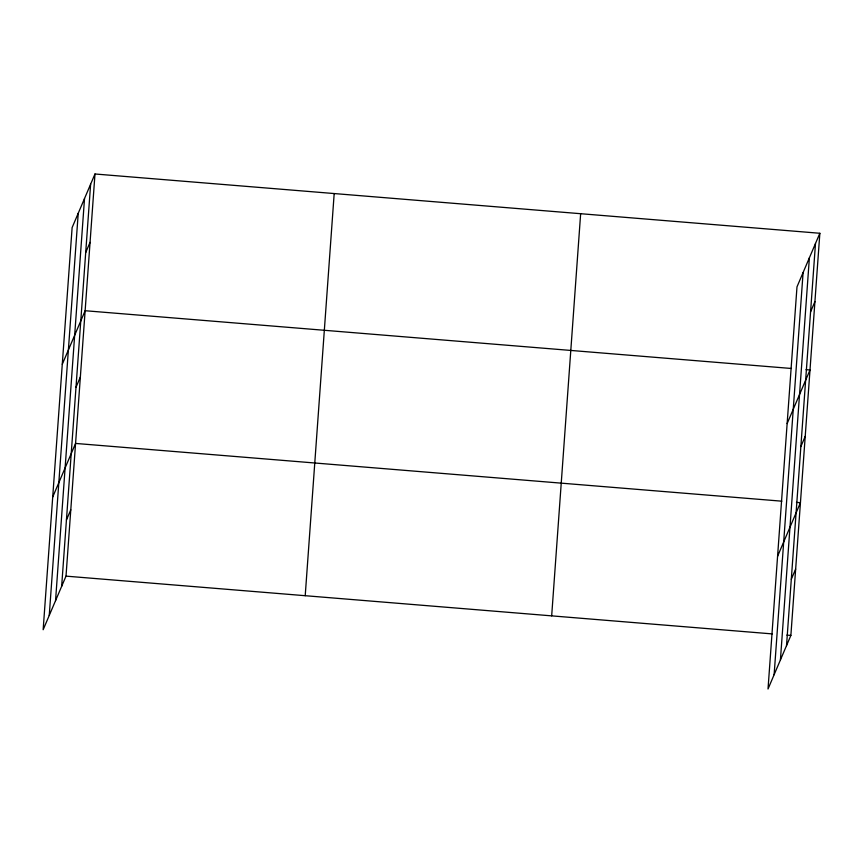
<?xml version="1.0" encoding="UTF-8"?>
<svg xmlns="http://www.w3.org/2000/svg" width="863" height="863" viewBox="0 0 863 863"><rect width="100%" height="100%" fill="white"/><g stroke="black" fill="none" stroke-linecap="round" stroke-linejoin="round"><path stroke-width="1.29" d="M49.256 615.416L78.231 213.269M55.545 600.68L84.52 198.522M61.651 586.365L90.626 184.218M94.984 173.992L72.125 227.573L43.15 629.731L66.009 576.139L94.984 173.992L819.85 233.269L790.875 635.427L768.016 689.008L796.991 286.861L819.85 233.269M305.211 595.707L334.186 193.549M551.673 615.858L580.648 213.711M774.122 674.704L803.097 272.546M780.411 659.958L809.386 257.81M786.517 645.653L815.492 243.495M85.696 252.579L90.054 242.352M62.276 364.305L85.135 310.723L791.393 368.479M75.987 387.304L80.345 377.077M52.708 497.023L75.566 443.431L781.835 501.187M66.429 520.011L70.788 509.785M810.562 311.867L814.92 301.64M787.142 423.593L810.001 370L806.01 369.677M800.853 446.581L805.222 436.354M777.574 556.301L800.433 502.708L796.452 502.385M791.295 579.3L795.654 569.073M66.009 576.139L772.266 633.906M786.883 635.103L790.875 635.427"/></g></svg>
